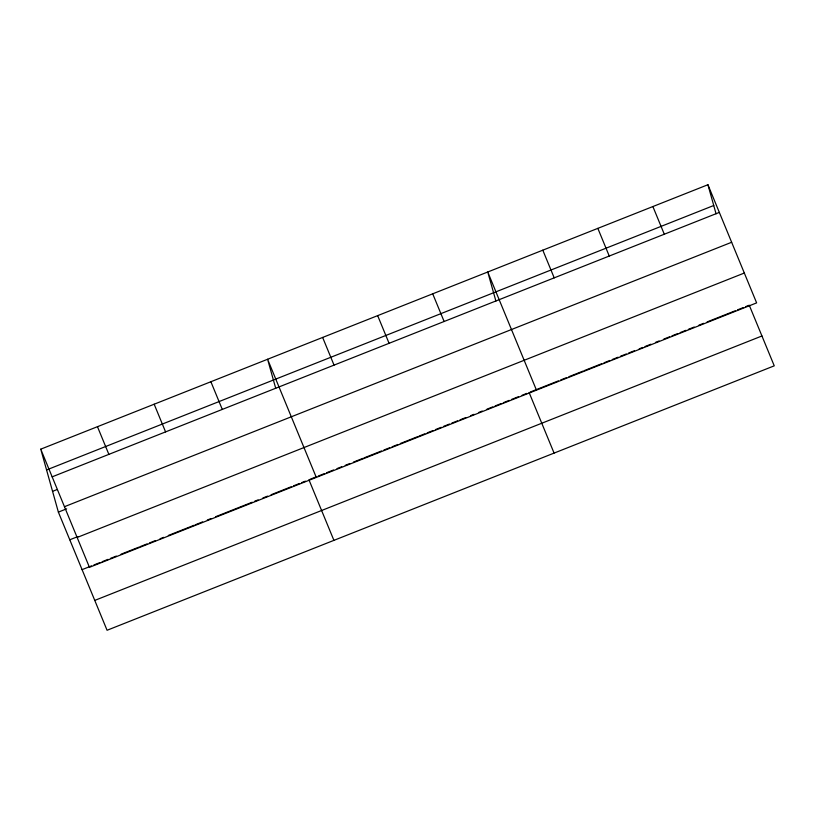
<?xml version="1.0" encoding="UTF-8"?>
<svg xmlns="http://www.w3.org/2000/svg" width="815" height="815" viewBox="0 0 815 815"><rect width="100%" height="100%" fill="white"/><g stroke="black" fill="none" stroke-linecap="round" stroke-linejoin="round"><path stroke-width="1.22" d="M40.75 449.167L707.929 184.73L756.626 302.885L89.446 567.322L40.75 449.167L58.374 512.115L107.071 630.27L774.25 365.833L749.26 305.218L745.745 306.603M46.567 469.939L713.746 205.502M52.16 476.846L719.339 212.409M52.557 491.343L57.284 489.469M64.467 506.696L731.646 242.269M58.374 512.115L66.636 508.835M69.774 539.785L78.046 536.514M77.14 537.462L744.319 273.035M82.081 569.644L91.535 565.895M93.898 564.968L99.807 562.625M102.17 561.688L108.079 559.345M110.443 558.407L116.351 556.064M121.068 554.19L138.795 547.171M139.976 546.702L147.067 543.89M149.43 542.953L155.339 540.61M160.066 538.746L163.601 537.34M168.328 535.465L194.327 525.166M195.508 524.697L202.589 521.885M207.316 520.011L210.861 518.605M215.588 516.73L252.212 502.213M254.575 501.276L258.121 499.87M262.848 498.006L267.575 496.131M271.12 494.725L291.2 486.759M293.563 485.832L299.472 483.489M301.835 482.551L305.38 481.145M310.097 479.271L315.955 476.958M318.298 476.021L324.146 473.709M326.489 472.781L333.518 469.99M337.033 468.594L341.719 466.74M345.234 465.355L349.91 463.49M353.425 462.105L362.797 458.387M363.969 457.928L381.532 450.96M383.875 450.033L389.733 447.71M392.076 446.783L397.934 444.46M400.277 443.533L417.84 436.575M419.012 436.106L424.87 433.784M427.203 432.857L433.06 430.534M435.404 429.607L441.261 427.284M443.605 426.357L449.462 424.045M451.805 423.107L457.653 420.795M459.996 419.857L465.854 417.545M470.54 415.681L474.055 414.295M478.741 412.431L482.246 411.045M486.932 409.191L492.79 406.868M495.133 405.941L500.991 403.619M503.334 402.691L509.181 400.369M511.525 399.442L518.554 396.65M522.069 395.265L526.755 393.401M530.27 392.015L558.377 380.87M560.71 379.943L566.568 377.62M568.911 376.693L582.97 371.12M584.141 370.662L601.704 363.694M604.047 362.767L609.905 360.454M612.248 359.517L618.096 357.204M620.439 356.277L626.297 353.954M628.64 353.027L634.498 350.705M639.184 348.851L642.689 347.455M645.032 346.528L650.89 344.205M655.576 342.351L659.091 340.955M663.777 339.101L669.624 336.778M671.968 335.851L677.825 333.529M680.168 332.602L686.026 330.279M688.369 329.352L694.217 327.029M698.903 325.175L703.59 323.321M707.104 321.925L735.212 310.78M737.555 309.853L743.412 307.54M94.764 600.411L761.943 335.974M652.886 206.552L664.296 234.221M597.843 228.363L609.253 256.042M542.8 250.174L554.21 277.854M536.464 390.151L487.757 271.996L495.907 301.092M529.098 392.473L554.078 453.099M432.714 293.808L444.124 321.487M377.671 315.629L389.081 343.309M322.638 337.441L334.038 365.12M316.291 477.417L267.595 359.262L275.735 388.358M308.926 479.74L333.916 540.365M210.881 381.736L222.291 409.415M154.167 404.209L165.577 431.889M97.464 426.683L108.864 454.363M707.929 184.73L716.069 213.825"/></g></svg>
